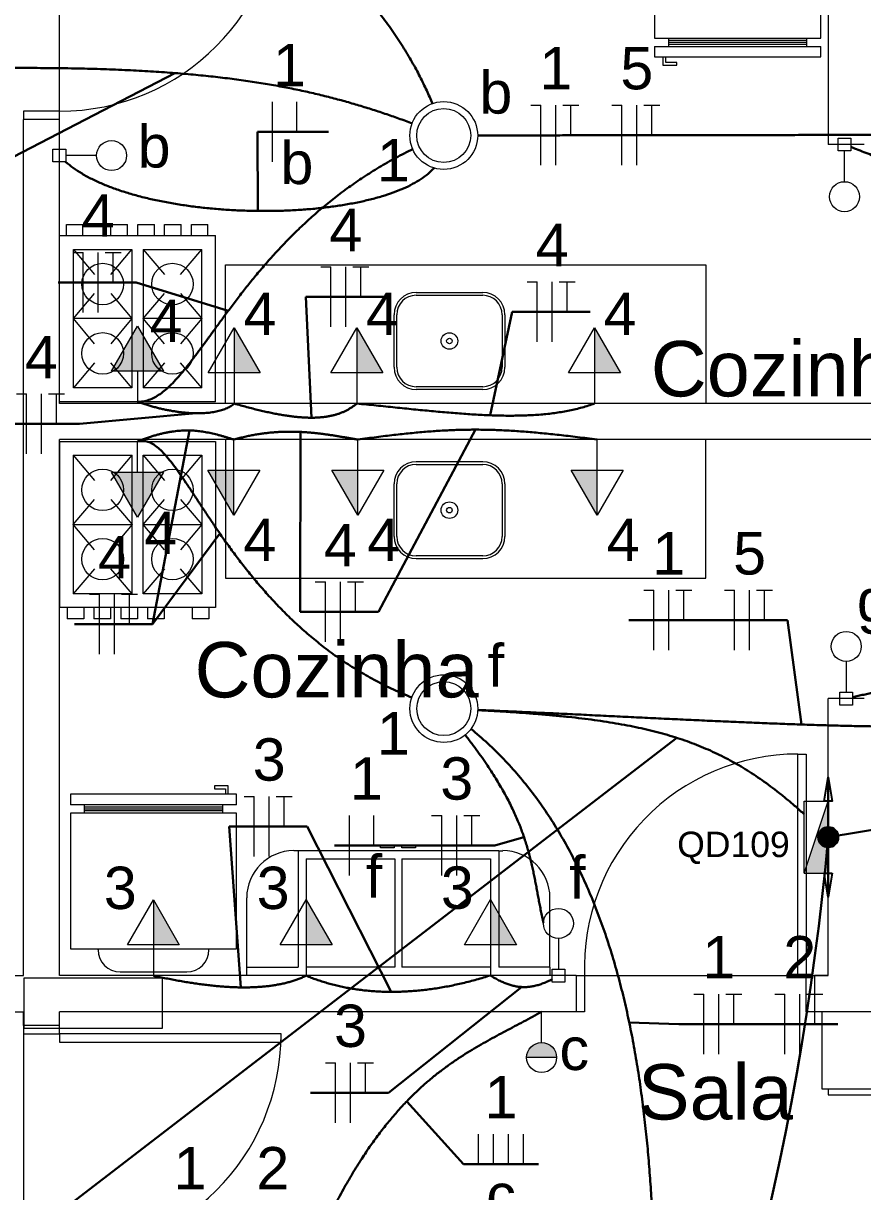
# Model space of a CAD drawing. Header units: inches. Extents: x -8.7 to 57.3, y -9.2 to 26.4.
# Drawn here: x 8.481 to 11.976, y 4.512 to 9.377 of the extents above; entities that cross this region are included whole.
import ezdxf
from ezdxf.enums import TextEntityAlignment as Align

# ---------------------------------------------------------------- set-up
doc = ezdxf.new("R2010")
doc.units = ezdxf.units.IN
doc.header["$MEASUREMENT"] = 0
for name, color, linetype, lineweight in [('BASE', 7, 'Continuous', 5), ('EL-Condutos', 8, 'Continuous', 30), ('EL-Fios', 1, 'Continuous', 20), ('EL-Pontos', 5, 'Continuous', 20), ('EL-Textos fios', 7, 'Continuous', 30), ('EL-Textos pontos', 7, 'Continuous', 30), ('MOVEIS', 253, 'Continuous', 20), ('P-SIMBOL', 5, 'Continuous', 20), ('TEXTO', 7, 'Continuous', 20)]:
    doc.layers.add(name, color=color, linetype=linetype, lineweight=lineweight)
doc.styles.add('Arial', font='arial.ttf')
doc.dimstyles.get("Standard").update_dxf_attribs({"dimtxt": 0.18, "dimasz": 0.18, "dimexe": 0.18, "dimexo": 0.0625, "dimgap": 0.09, "dimtad": 0, "dimtih": 1, "dimtoh": 1, "dimdec": 4, "dimzin": 0, "dimdsep": 46, "dimtxsty": 'Standard', "dimcen": 0.09, "dimadec": 0, "dimazin": 0, "dimtfac": 1, "dimtdec": 4, "dimtofl": 0, "dimtmove": 0, "dimatfit": 3, "dimfxl": 0, "dimtolj": 1, "dimtzin": 0, "dimarcsym": 0})

msp = doc.modelspace()

# ---------------------------------------------------------------- hatches: boundary and pattern name
at = {"layer": 'P-SIMBOL', "linetype": 'Continuous'}
for points in [[(9.0642, 7.929), (8.956, 8.1165), (8.8477, 7.929)], [(9.3589, 7.922), (9.3589, 8.1095), (9.4671, 7.922)], [(9.8687, 7.922), (9.8687, 8.1095), (9.9769, 7.922)], [(10.8583, 7.922), (10.8584, 8.1095), (10.9666, 7.922)], [(8.8477, 7.508), (8.956, 7.3205), (9.0642, 7.508)], [(9.3568, 7.516), (9.3568, 7.3285), (9.2486, 7.516)], [(9.8733, 7.516), (9.8733, 7.3285), (9.765, 7.516)], [(10.8699, 7.516), (10.8699, 7.3285), (10.7617, 7.516)], [(11.7324, 5.8378), (11.8323, 5.8378), (11.8323, 6.1387)], [(9.0218, 5.5395), (9.0218, 5.727), (9.13, 5.5395)], [(9.6582, 5.5395), (9.6582, 5.727), (9.7665, 5.5395)], [(10.4253, 5.5405), (10.4253, 5.728), (10.5335, 5.5405)], [(10.5762, 5.0705), (10.6387, 5.0705), (10.6387, 5.133), (10.629, 5.1325), (10.612, 5.127), (10.6015, 5.121), (10.5936, 5.114), (10.5855, 5.1035), (10.5794, 5.0905), (10.5765, 5.0775), (10.5767, 5.0705)], [(10.7012, 5.0705), (10.6387, 5.0705), (10.6387, 5.133), (10.6484, 5.1325), (10.6653, 5.127), (10.6758, 5.121), (10.6838, 5.114), (10.6918, 5.1035), (10.698, 5.0905), (10.7008, 5.0775), (10.7006, 5.0705)]]:
    msp.add_hatch(color=256, dxfattribs=at).paths.add_polyline_path(points)

# ---------------------------------------------------------------- linework, layer by layer
at = {"layer": 'BASE'}
for p, q in [((11.8323, 10.027), (11.8323, 8.873)), ((8.6308, 9.0115), (8.6308, 9.9345)), ((8.4808, 5.4115), (8.4808, 8.977)), ((8.6308, 8.977), (8.4808, 8.977)), ((8.6308, 7.794), (8.6308, 8.977)), ((11.9823, 8.873), (11.8323, 8.873)), ((13.5977, 7.794), (8.6308, 7.794)), ((8.6308, 5.4115), (8.6308, 7.644)), ((13.5977, 7.644), (8.6308, 7.644)), ((11.8323, 5.4115), (11.8323, 6.5655)), ((11.9823, 6.5655), (11.8323, 6.5655)), ((6.4443, 5.4115), (8.4808, 5.4115)), ((10.7822, 5.4115), (8.6308, 5.4115)), ((10.7822, 5.4115), (10.7822, 5.2615)), ((10.8172, 5.4115), (11.8323, 5.4115)), ((11.8323, 5.4115), (11.7747, 5.4115)), ((11.7747, 5.4115), (11.7747, 5.2615)), ((6.4443, 5.2615), (8.4808, 5.2615)), ((8.4808, 5.204), (8.4808, 5.2615)), ((8.6308, 5.204), (8.6308, 5.2615)), ((10.7822, 5.2615), (8.6308, 5.2615)), ((13.5977, 5.2615), (11.7747, 5.2615)), ((8.4808, 5.204), (8.4808, 4.2115)), ((8.6308, 5.204), (8.4808, 5.204))]:
    msp.add_line(p, q, dxfattribs=at)
at = {"layer": 'BASE', "linetype": 'Continuous'}
msp.add_line((10.7822, 5.4115), (10.8172, 5.4115), dxfattribs=at)
for points in [[(8.6308, 8.977), (8.6308, 9.0115), (8.4808, 9.0115), (8.4808, 8.977)], [(10.7822, 5.4115), (10.8172, 5.4115), (10.8172, 5.2615), (10.7822, 5.2615)], [(11.7747, 5.2615), (11.7402, 5.2615), (11.7402, 5.4115), (11.7747, 5.4115)], [(8.4808, 5.204), (8.4808, 5.1695), (8.6308, 5.1695), (8.6308, 5.204)]]:
    msp.add_lwpolyline(points, dxfattribs=at)
for points in [[(11.7402, 5.4115), (11.7058, 5.4115), (11.7058, 6.3345), (11.7402, 6.3345), (11.7402, 5.4115), (11.7402, 5.4115)], [(8.6308, 5.1695), (8.6308, 5.1345), (9.5538, 5.1345), (9.5538, 5.1695), (8.6308, 5.1695), (8.6308, 5.1695)]]:
    msp.add_lwpolyline(points, close=True, dxfattribs=at)
at = {"layer": 'BASE'}
msp.add_lwpolyline([(9.0597, 5.1935), (9.0597, 5.2975), (9.0597, 5.401), (8.7713, 5.401), (8.4827, 5.401), (8.4827, 5.2975), (8.4827, 5.1935), (8.7713, 5.1935), (9.0597, 5.1935), (9.0597, 5.1935)], close=True, dxfattribs=at)
at = {"layer": 'BASE', "linetype": 'Continuous'}
for centre, radius, start, end in [((8.6308, 9.9345), 0.923, 270, 0), ((11.7058, 5.4455), 0.889, 90, 182.192), ((8.6308, 5.1695), 0.923, 270, 0)]:
    msp.add_arc(centre, radius, start, end, dxfattribs=at)
at = {"layer": 'EL-Condutos'}
for q in [(11.8323, 6.2382), (11.8323, 5.7382)]:
    msp.add_line((11.8323, 5.9882), q, dxfattribs=at)
at = {"layer": 'EL-Condutos', "const_width": 0.0417}
msp.add_lwpolyline([(11.8531, 5.9882, 1), (11.8114, 5.9882, 1)], format="xyb", close=True, dxfattribs=at)
msp.add_lwpolyline([(11.8531, 5.9882, 1), (11.8114, 5.9882, 1)], format="xyb", close=True, dxfattribs=at)
at = {"layer": 'EL-Condutos'}
msp.add_circle((11.8323, 5.9882), 0.0417, dxfattribs=at)
msp.add_circle((11.8323, 5.9882), 0.0417, dxfattribs=at)
at = {"layer": 'EL-Condutos', "linetype": 'Continuous'}
msp.add_arc((0.1546, 7.0477), 11.7256, 316.28885, 354.81711, dxfattribs=at)
for points in [[(9.2238, 9.9599), (9.2811, 9.9371), (9.3364, 9.913), (9.3896, 9.8876), (9.4408, 9.861), (9.49, 9.8334), (9.5373, 9.8048), (9.5827, 9.7752), (9.6263, 9.7448), (9.6681, 9.7137), (9.708, 9.6819), (9.7462, 9.6495), (9.7827, 9.6167), (9.8175, 9.5835), (9.8506, 9.55), (9.8821, 9.5162), (9.912, 9.4824), (9.9404, 9.4484), (9.9673, 9.4146), (9.9927, 9.3808), (10.0166, 9.3473), (10.0392, 9.3141), (10.0603, 9.2812), (10.0801, 9.2488), (10.0986, 9.217), (10.1159, 9.1859), (10.1318, 9.1555), (10.1466, 9.1259), (10.1602, 9.0972), (10.1727, 9.0695), (10.1841, 9.0429)], [(7.0791, 9.1413), (7.2649, 9.1519), (7.442, 9.1612), (7.6107, 9.1693), (7.7712, 9.1761), (7.9241, 9.1816), (8.0694, 9.1859), (8.2075, 9.189), (8.3388, 9.1909), (8.4635, 9.1916), (8.5819, 9.1911), (8.6944, 9.1895), (8.8012, 9.1868), (8.9026, 9.1829), (8.999, 9.1779), (9.0906, 9.1718), (9.1778, 9.1647), (9.2608, 9.1565), (9.3399, 9.1472), (9.4155, 9.137), (9.4879, 9.1257), (9.5573, 9.1134), (9.6241, 9.1002), (9.6885, 9.086), (9.751, 9.0708), (9.8116, 9.0547), (9.8709, 9.0377), (9.929, 9.0198), (9.9863, 9.001), (10.0431, 8.9814), (10.0996, 8.9609)], [(10.3736, 8.9104), (10.4786, 8.9106), (10.5775, 8.9107), (10.6705, 8.9109), (10.7583, 8.911), (10.8412, 8.9111), (10.9196, 8.9112), (10.9941, 8.9113), (11.0651, 8.9114), (11.1329, 8.9115), (11.1981, 8.9116), (11.2611, 8.9117), (11.3223, 8.9118), (11.3822, 8.9119), (11.4412, 8.9119), (11.4998, 8.912), (11.5584, 8.9121), (11.6174, 8.9122), (11.6773, 8.9123), (11.7385, 8.9124), (11.8015, 8.9124), (11.8667, 8.9125), (11.9345, 8.9126), (12.0055, 8.9127), (12.08, 8.9128), (12.1584, 8.9129), (12.2413, 8.9131), (12.3291, 8.9132), (12.4221, 8.9133), (12.521, 8.9135), (12.626, 8.9136)], [(12.7427, 8.7748), (12.7311, 8.7581), (12.7176, 8.7435), (12.7024, 8.7309), (12.6854, 8.7202), (12.6668, 8.7113), (12.6466, 8.7042), (12.625, 8.6988), (12.6021, 8.695), (12.5778, 8.6927), (12.5524, 8.6919), (12.5258, 8.6924), (12.4982, 8.6942), (12.4697, 8.6973), (12.4404, 8.7015), (12.4103, 8.7068), (12.3795, 8.7131), (12.3481, 8.7203), (12.3162, 8.7283), (12.2839, 8.7371), (12.2513, 8.7466), (12.2184, 8.7567), (12.1854, 8.7673), (12.1523, 8.7784), (12.1193, 8.7899), (12.0863, 8.8017), (12.0535, 8.8138), (12.021, 8.826), (11.9889, 8.8382), (11.9572, 8.8505), (11.9261, 8.8627)], [(10.1031, 8.8541), (10.0308, 8.817), (9.9621, 8.7779), (9.8971, 8.737), (9.8354, 8.6945), (9.777, 8.6507), (9.7217, 8.6058), (9.6694, 8.56), (9.62, 8.5136), (9.5732, 8.4668), (9.529, 8.4197), (9.4872, 8.3728), (9.4477, 8.3261), (9.4102, 8.28), (9.3748, 8.2346), (9.3411, 8.1902), (9.3091, 8.147), (9.2787, 8.1053), (9.2496, 8.0652), (9.2218, 8.0271), (9.1951, 7.9912), (9.1693, 7.9576), (9.1443, 7.9266), (9.12, 7.8985), (9.0962, 7.8734), (9.0727, 7.8517), (9.0495, 7.8336), (9.0264, 7.8192), (9.0032, 7.8088), (8.9798, 7.8027), (8.956, 7.801)], [(10.1907, 8.7748), (10.1659, 8.7509), (10.136, 8.7288), (10.1016, 8.7083), (10.0629, 8.6896), (10.0202, 8.6726), (9.974, 8.6573), (9.9245, 8.6437), (9.872, 8.6318), (9.817, 8.6216), (9.7597, 8.6131), (9.7005, 8.6063), (9.6397, 8.6012), (9.5776, 8.5978), (9.5146, 8.5961), (9.4511, 8.5961), (9.3872, 8.5979), (9.3235, 8.6013), (9.2602, 8.6064), (9.1977, 8.6133), (9.1363, 8.6218), (9.0763, 8.632), (9.0181, 8.644), (8.9619, 8.6576), (8.9083, 8.673), (8.8573, 8.69), (8.8096, 8.7088), (8.7652, 8.7292), (8.7247, 8.7514), (8.6882, 8.7752), (8.6562, 8.8008)], [(8.956, 7.801), (8.9737, 7.795), (8.9912, 7.7894), (9.0087, 7.7842), (9.026, 7.7794), (9.0431, 7.775), (9.06, 7.7711), (9.0767, 7.7675), (9.0932, 7.7644), (9.1095, 7.7616), (9.1254, 7.7593), (9.1411, 7.7573), (9.1565, 7.7558), (9.1716, 7.7546), (9.1863, 7.7538), (9.2006, 7.7535), (9.2146, 7.7535), (9.2281, 7.7539), (9.2413, 7.7547), (9.254, 7.7559), (9.2662, 7.7575), (9.278, 7.7594), (9.2892, 7.7617), (9.2999, 7.7645), (9.3101, 7.7676), (9.3198, 7.771), (9.3288, 7.7749), (9.3373, 7.7791), (9.3451, 7.7837), (9.3523, 7.7887), (9.3589, 7.794)], [(9.3589, 7.794), (9.3855, 7.7864), (9.4113, 7.7793), (9.4364, 7.7728), (9.4606, 7.7668), (9.4841, 7.7613), (9.5069, 7.7563), (9.5289, 7.7518), (9.5502, 7.7479), (9.5707, 7.7445), (9.5906, 7.7416), (9.6099, 7.7393), (9.6284, 7.7374), (9.6464, 7.7361), (9.6637, 7.7353), (9.6803, 7.7351), (9.6965, 7.7353), (9.712, 7.7361), (9.7269, 7.7374), (9.7414, 7.7393), (9.7553, 7.7416), (9.7686, 7.7445), (9.7815, 7.7479), (9.7939, 7.7518), (9.8059, 7.7563), (9.8174, 7.7613), (9.8284, 7.7668), (9.8391, 7.7728), (9.8493, 7.7793), (9.8592, 7.7864), (9.8687, 7.794)], [(9.8687, 7.794), (9.9094, 7.79), (9.9496, 7.7859), (9.9893, 7.7818), (10.0285, 7.7778), (10.0672, 7.7738), (10.1053, 7.7699), (10.1429, 7.7662), (10.1799, 7.7626), (10.2165, 7.7593), (10.2525, 7.7561), (10.2879, 7.7533), (10.3228, 7.7507), (10.3572, 7.7485), (10.3911, 7.7466), (10.4244, 7.7451), (10.4571, 7.7441), (10.4894, 7.7435), (10.521, 7.7435), (10.5522, 7.7439), (10.5828, 7.745), (10.6128, 7.7466), (10.6423, 7.7489), (10.6713, 7.7518), (10.6996, 7.7555), (10.7275, 7.7599), (10.7548, 7.765), (10.7815, 7.771), (10.8077, 7.7778), (10.8333, 7.7854), (10.8584, 7.794)], [(8.956, 7.636), (8.9731, 7.6426), (8.9897, 7.6487), (9.0058, 7.6542), (9.0215, 7.6592), (9.0368, 7.6636), (9.0516, 7.6676), (9.0661, 7.671), (9.0803, 7.6739), (9.0941, 7.6763), (9.1076, 7.6783), (9.1209, 7.6799), (9.1339, 7.681), (9.1467, 7.6817), (9.1594, 7.682), (9.1718, 7.6819), (9.1841, 7.6815), (9.1964, 7.6807), (9.2085, 7.6795), (9.2206, 7.678), (9.2326, 7.6762), (9.2446, 7.6741), (9.2567, 7.6717), (9.2688, 7.6691), (9.2809, 7.6661), (9.2932, 7.663), (9.3056, 7.6596), (9.3181, 7.656), (9.3308, 7.6522), (9.3437, 7.6482), (9.3568, 7.644)], [(10.0972, 6.5705), (10.0213, 6.6033), (9.9494, 6.6392), (9.8812, 6.6778), (9.8166, 6.7188), (9.7556, 6.7619), (9.6978, 6.8068), (9.6433, 6.8532), (9.5919, 6.9009), (9.5434, 6.9494), (9.4977, 6.9986), (9.4546, 7.048), (9.4141, 7.0974), (9.3759, 7.1464), (9.34, 7.1949), (9.3061, 7.2424), (9.2743, 7.2887), (9.2442, 7.3334), (9.2158, 7.3763), (9.189, 7.4171), (9.1636, 7.4554), (9.1394, 7.4909), (9.1164, 7.5233), (9.0944, 7.5524), (9.0732, 7.5778), (9.0527, 7.5993), (9.0328, 7.6164), (9.0133, 7.629), (8.9941, 7.6366), (8.975, 7.6391), (8.956, 7.636)], [(9.3568, 7.644), (9.3775, 7.6495), (9.3978, 7.6545), (9.4177, 7.6589), (9.4373, 7.6627), (9.4565, 7.6661), (9.4755, 7.6689), (9.4941, 7.6713), (9.5125, 7.6732), (9.5306, 7.6747), (9.5485, 7.6758), (9.5661, 7.6765), (9.5835, 7.6768), (9.6006, 7.6768), (9.6176, 7.6765), (9.6344, 7.6758), (9.651, 7.6749), (9.6674, 7.6737), (9.6838, 7.6723), (9.6999, 7.6706), (9.716, 7.6688), (9.732, 7.6668), (9.7478, 7.6646), (9.7636, 7.6623), (9.7794, 7.6598), (9.7951, 7.6573), (9.8107, 7.6547), (9.8263, 7.6521), (9.842, 7.6494), (9.8576, 7.6467), (9.8733, 7.644)], [(9.8733, 7.644), (9.913, 7.6493), (9.9512, 7.6543), (9.988, 7.6589), (10.0236, 7.6631), (10.058, 7.6669), (10.0914, 7.6704), (10.1238, 7.6736), (10.1555, 7.6763), (10.1864, 7.6787), (10.2167, 7.6807), (10.2465, 7.6824), (10.2759, 7.6837), (10.3051, 7.6846), (10.3342, 7.6851), (10.3632, 7.6853), (10.3922, 7.6851), (10.4215, 7.6846), (10.4511, 7.6837), (10.481, 7.6824), (10.5115, 7.6807), (10.5427, 7.6787), (10.5745, 7.6763), (10.6073, 7.6736), (10.641, 7.6704), (10.6758, 7.6669), (10.7118, 7.6631), (10.7491, 7.6589), (10.7878, 7.6543), (10.8281, 7.6493), (10.8699, 7.644)], [(12.6532, 6.5652), (12.6243, 6.5722), (12.5959, 6.5785), (12.5682, 6.5844), (12.541, 6.5897), (12.5144, 6.5944), (12.4883, 6.5987), (12.4626, 6.6025), (12.4374, 6.6057), (12.4126, 6.6085), (12.3882, 6.6108), (12.3641, 6.6127), (12.3404, 6.6141), (12.3169, 6.615), (12.2937, 6.6155), (12.2708, 6.6156), (12.248, 6.6152), (12.2255, 6.6145), (12.203, 6.6133), (12.1807, 6.6118), (12.1585, 6.6098), (12.1363, 6.6075), (12.1141, 6.6048), (12.092, 6.6018), (12.0698, 6.5984), (12.0475, 6.5947), (12.0251, 6.5907), (12.0026, 6.5863), (11.9799, 6.5816), (11.9571, 6.5766), (11.934, 6.5714)], [(10.3711, 6.5181), (10.4643, 6.5141), (10.5578, 6.5099), (10.6513, 6.5056), (10.7447, 6.5012), (10.8378, 6.4967), (10.9306, 6.4922), (11.0228, 6.4877), (11.1144, 6.4833), (11.2051, 6.479), (11.2949, 6.4748), (11.3835, 6.4708), (11.4708, 6.467), (11.5567, 6.4634), (11.6411, 6.4602), (11.7237, 6.4572), (11.8045, 6.4547), (11.8833, 6.4525), (11.9598, 6.4508), (12.0341, 6.4495), (12.106, 6.4488), (12.1752, 6.4487), (12.2417, 6.4491), (12.3053, 6.4502), (12.3658, 6.4519), (12.4231, 6.4544), (12.4772, 6.4576), (12.5277, 6.4616), (12.5746, 6.4665), (12.6177, 6.4722), (12.6568, 6.4788)], [(10.3726, 6.5172), (10.4417, 6.5134), (10.5083, 6.5093), (10.5724, 6.5049), (10.634, 6.5), (10.6934, 6.4948), (10.7506, 6.489), (10.8057, 6.4827), (10.8588, 6.4758), (10.9101, 6.4683), (10.9595, 6.4601), (11.0073, 6.4512), (11.0535, 6.4415), (11.0982, 6.4311), (11.1416, 6.4197), (11.1837, 6.4075), (11.2246, 6.3943), (11.2644, 6.3801), (11.3033, 6.3648), (11.3413, 6.3485), (11.3786, 6.3311), (11.4152, 6.3124), (11.4513, 6.2926), (11.4869, 6.2714), (11.5221, 6.249), (11.5571, 6.2252), (11.592, 6.1999), (11.6268, 6.1732), (11.6617, 6.145), (11.6967, 6.1153), (11.732, 6.084)], [(10.344, 6.44), (10.4147, 6.3783), (10.481, 6.3131), (10.543, 6.2444), (10.6007, 6.1726), (10.6545, 6.0977), (10.7043, 6.02), (10.7504, 5.9397), (10.7929, 5.8569), (10.832, 5.7718), (10.8677, 5.6846), (10.9003, 5.5955), (10.9299, 5.5047), (10.9566, 5.4123), (10.9806, 5.3187), (11.002, 5.2238), (11.021, 5.128), (11.0377, 5.0314), (11.0522, 4.9341), (11.0648, 4.8365), (11.0756, 4.7386), (11.0846, 4.6407), (11.0921, 4.5429), (11.0982, 4.4454), (11.103, 4.3485), (11.1067, 4.2522), (11.1094, 4.1569), (11.1114, 4.0626), (11.1126, 3.9695), (11.1133, 3.8779), (11.1136, 3.7879)], [(10.3207, 6.4138), (10.3477, 6.3783), (10.3729, 6.3441), (10.3963, 6.3111), (10.418, 6.2791), (10.438, 6.2482), (10.4566, 6.2182), (10.4737, 6.1892), (10.4894, 6.161), (10.5038, 6.1336), (10.517, 6.1069), (10.5291, 6.0809), (10.5401, 6.0555), (10.5501, 6.0306), (10.5592, 6.0063), (10.5675, 5.9823), (10.575, 5.9587), (10.5819, 5.9354), (10.5882, 5.9123), (10.5939, 5.8894), (10.5993, 5.8666), (10.6042, 5.8439), (10.609, 5.8211), (10.6135, 5.7983), (10.6179, 5.7753), (10.6222, 5.7521), (10.6266, 5.7286), (10.6312, 5.7049), (10.6359, 5.6807), (10.6409, 5.6561), (10.6462, 5.631)], [(9.0218, 5.4115), (9.0484, 5.4057), (9.0747, 5.4003), (9.1006, 5.3952), (9.1263, 5.3904), (9.1516, 5.386), (9.1767, 5.3819), (9.2013, 5.3782), (9.2256, 5.3749), (9.2496, 5.3719), (9.2732, 5.3694), (9.2964, 5.3672), (9.3193, 5.3654), (9.3418, 5.3641), (9.3638, 5.3632), (9.3855, 5.3626), (9.4068, 5.3626), (9.4277, 5.3629), (9.4481, 5.3638), (9.4681, 5.365), (9.4877, 5.3668), (9.5069, 5.369), (9.5256, 5.3717), (9.5438, 5.3749), (9.5616, 5.3785), (9.5789, 5.3827), (9.5958, 5.3874), (9.6121, 5.3926), (9.628, 5.3984), (9.6434, 5.4047), (9.6582, 5.4115)], [(10.4253, 5.4125), (10.3964, 5.4036), (10.3678, 5.3953), (10.3393, 5.3876), (10.311, 5.3806), (10.2828, 5.3741), (10.2549, 5.3684), (10.2271, 5.3632), (10.1995, 5.3587), (10.1722, 5.3547), (10.145, 5.3514), (10.1181, 5.3487), (10.0914, 5.3467), (10.0649, 5.3452), (10.0387, 5.3443), (10.0127, 5.3441), (9.987, 5.3444), (9.9616, 5.3454), (9.9364, 5.3469), (9.9115, 5.3491), (9.8869, 5.3518), (9.8626, 5.3552), (9.8386, 5.3591), (9.8149, 5.3636), (9.7915, 5.3687), (9.7684, 5.3744), (9.7457, 5.3807), (9.7233, 5.3875), (9.7013, 5.3949), (9.6796, 5.4029), (9.6582, 5.4115)], [(10.6825, 5.3968), (10.6731, 5.392), (10.6638, 5.3877), (10.6547, 5.3836), (10.6457, 5.38), (10.6368, 5.3767), (10.6281, 5.3738), (10.6195, 5.3713), (10.6109, 5.3692), (10.6025, 5.3674), (10.5941, 5.366), (10.5858, 5.3649), (10.5776, 5.3642), (10.5693, 5.3639), (10.5611, 5.3639), (10.553, 5.3643), (10.5448, 5.3651), (10.5366, 5.3662), (10.5285, 5.3676), (10.5203, 5.3695), (10.512, 5.3716), (10.5037, 5.3742), (10.4954, 5.377), (10.487, 5.3803), (10.4785, 5.3838), (10.4699, 5.3878), (10.4612, 5.392), (10.4524, 5.3966), (10.4435, 5.4016), (10.4344, 5.4069), (10.4253, 5.4125)], [(9.5021, 3.7828), (9.5416, 3.8983), (9.5809, 4.0067), (9.62, 4.1082), (9.659, 4.203), (9.6977, 4.2915), (9.7364, 4.374), (9.7748, 4.4506), (9.8131, 4.5218), (9.8513, 4.5877), (9.8894, 4.6487), (9.9273, 4.7051), (9.9651, 4.757), (10.0029, 4.8048), (10.0405, 4.8489), (10.0781, 4.8893), (10.1156, 4.9266), (10.153, 4.9608), (10.1904, 4.9923), (10.2278, 5.0214), (10.2651, 5.0484), (10.3024, 5.0734), (10.3397, 5.097), (10.377, 5.1192), (10.4143, 5.1403), (10.4516, 5.1608), (10.4889, 5.1807), (10.5263, 5.2005), (10.5637, 5.2204), (10.6011, 5.2406), (10.6387, 5.2615)]]:
    msp.add_spline(points, degree=3, dxfattribs=at)
at = {"layer": 'EL-Fios', "color": 5}
for p, q in [((9.518, 8.8001), (9.518, 9.0501)), ((9.6198, 8.9251), (9.6198, 9.0501)), ((10.5941, 9.037), (10.6358, 9.037)), ((10.6358, 8.787), (10.6358, 9.037)), ((10.6983, 8.787), (10.6983, 9.037)), ((10.7274, 9.037), (10.7942, 9.037)), ((10.7608, 8.912), (10.7608, 9.037)), ((10.9309, 9.037), (10.9726, 9.037)), ((10.9726, 8.787), (10.9726, 9.037)), ((11.0351, 8.787), (11.0351, 9.037)), ((11.0642, 9.037), (11.1309, 9.037)), ((11.0976, 8.912), (11.0976, 9.037)), ((8.6874, 8.4232), (8.729, 8.4232)), ((8.729, 8.1732), (8.729, 8.4232)), ((8.7915, 8.1732), (8.7915, 8.4232)), ((8.8207, 8.4232), (8.8873, 8.4232)), ((8.854, 8.2982), (8.854, 8.4232)), ((9.7189, 8.3631), (9.7606, 8.3631)), ((9.7606, 8.1131), (9.7606, 8.3631)), ((9.8231, 8.1131), (9.8231, 8.3631)), ((9.8522, 8.3631), (9.9189, 8.3631)), ((9.8856, 8.2381), (9.8856, 8.3631)), ((10.5786, 8.3006), (10.6203, 8.3006)), ((10.6203, 8.0506), (10.6203, 8.3006)), ((10.6828, 8.0506), (10.6828, 8.3006)), ((10.7119, 8.3006), (10.7786, 8.3006)), ((10.7453, 8.1756), (10.7453, 8.3006)), ((8.4513, 7.834), (8.493, 7.834)), ((8.493, 7.584), (8.493, 7.834)), ((8.5555, 7.584), (8.5555, 7.834)), ((8.5846, 7.834), (8.6513, 7.834)), ((8.618, 7.709), (8.618, 7.834)), ((9.6963, 7.0512), (9.738, 7.0512)), ((9.6963, 7.0512), (9.738, 7.0512)), ((9.738, 6.8012), (9.738, 7.0512)), ((9.738, 6.8012), (9.738, 7.0512)), ((9.8005, 6.8012), (9.8005, 7.0512)), ((9.8005, 6.8012), (9.8005, 7.0512)), ((9.8297, 7.0512), (9.8963, 7.0512)), ((9.8297, 7.0512), (9.8963, 7.0512)), ((9.863, 6.9262), (9.863, 7.0512)), ((9.863, 6.9262), (9.863, 7.0512)), ((11.0638, 7.0166), (11.1054, 7.0166)), ((11.1054, 6.7666), (11.1054, 7.0166)), ((11.1679, 6.7666), (11.1679, 7.0166)), ((11.1971, 7.0166), (11.2637, 7.0166)), ((11.2304, 6.8916), (11.2304, 7.0166)), ((11.4006, 7.0166), (11.4422, 7.0166)), ((11.4422, 6.7666), (11.4422, 7.0166)), ((11.5047, 6.7666), (11.5047, 7.0166)), ((11.5339, 7.0166), (11.6006, 7.0166)), ((11.5672, 6.8916), (11.5672, 7.0166)), ((8.7558, 7.0007), (8.7974, 7.0007)), ((8.7558, 7.0007), (8.7974, 7.0007)), ((8.7974, 6.7507), (8.7974, 7.0007)), ((8.7974, 6.7507), (8.7974, 7.0007)), ((8.8599, 6.7507), (8.8599, 7.0007)), ((8.8599, 6.7507), (8.8599, 7.0007)), ((8.8891, 7.0007), (8.9558, 7.0007)), ((8.8891, 7.0007), (8.9558, 7.0007)), ((8.9224, 6.8757), (8.9224, 7.0007)), ((8.9224, 6.8757), (8.9224, 7.0007)), ((9.4003, 6.1581), (9.442, 6.1581)), ((9.4003, 6.1581), (9.442, 6.1581)), ((9.442, 5.9081), (9.442, 6.1581)), ((9.442, 5.9081), (9.442, 6.1581)), ((9.5045, 5.9081), (9.5045, 6.1581)), ((9.5045, 5.9081), (9.5045, 6.1581)), ((9.5336, 6.1581), (9.6003, 6.1581)), ((9.5336, 6.1581), (9.6003, 6.1581)), ((9.567, 6.0331), (9.567, 6.1581)), ((9.567, 6.0331), (9.567, 6.1581)), ((9.8383, 5.8289), (9.8383, 6.0789)), ((9.9401, 5.9539), (9.9401, 6.0789)), ((10.1808, 6.0789), (10.2225, 6.0789)), ((10.2225, 5.8289), (10.2225, 6.0789)), ((10.285, 5.8289), (10.285, 6.0789)), ((10.3142, 6.0789), (10.3809, 6.0789)), ((10.3475, 5.9539), (10.3475, 6.0789)), ((11.2729, 5.3348), (11.3145, 5.3348)), ((11.3145, 5.0848), (11.3145, 5.3348)), ((11.377, 5.0848), (11.377, 5.3348)), ((11.4062, 5.3348), (11.4728, 5.3348)), ((11.4395, 5.2098), (11.4395, 5.3348)), ((11.6097, 5.3348), (11.6513, 5.3348)), ((11.6513, 5.0848), (11.6513, 5.3348)), ((11.7138, 5.0848), (11.7138, 5.3348)), ((11.743, 5.3348), (11.8096, 5.3348)), ((11.7763, 5.2098), (11.7763, 5.3348)), ((9.7384, 5.049), (9.78, 5.049)), ((9.78, 4.799), (9.78, 5.049)), ((9.8425, 4.799), (9.8425, 5.049)), ((9.8718, 5.049), (9.9384, 5.049)), ((9.905, 4.924), (9.905, 5.049)), ((10.3758, 4.6265), (10.3758, 4.7515)), ((10.4383, 4.6265), (10.4383, 4.7515)), ((10.5008, 4.6265), (10.5008, 4.7515)), ((10.5633, 4.6265), (10.5633, 4.7515))]:
    msp.add_line(p, q, dxfattribs=at)
at = {"layer": 'EL-Pontos', "linetype": 'Continuous'}
msp.add_circle((11.8323, 5.9882), 0.025, dxfattribs=at)
at = {"layer": 'EL-Textos fios'}
for p, q in [((9.1119, 9.1702), (8.3082, 8.7531)), ((9.4573, 8.596), (9.4555, 8.9251)), ((9.4555, 8.9251), (9.7506, 8.9251)), ((8.9498, 8.2982), (8.6249, 8.2982)), ((9.3337, 8.1802), (8.9498, 8.2982)), ((9.6803, 7.7351), (9.6564, 8.2381)), ((9.6564, 8.2381), (9.9814, 8.2381)), ((10.4244, 7.7451), (10.5161, 8.1756)), ((10.5161, 8.1756), (10.8411, 8.1756)), ((9.2006, 7.7535), (8.7138, 7.709)), ((8.7138, 7.709), (8.3888, 7.709)), ((9.1718, 7.6819), (9.0183, 6.8757)), ((9.6344, 7.6758), (9.6338, 6.9262)), ((10.3631, 7.6853), (9.9588, 6.9262)), ((9.2987, 7.2531), (9.0183, 6.8757)), ((9.6338, 6.9262), (9.9588, 6.9262)), ((9.9588, 6.9262), (9.6338, 6.9262)), ((9.0183, 6.8757), (8.6933, 6.8757)), ((9.0183, 6.8757), (8.6933, 6.8757)), ((11.6631, 6.8916), (11.0013, 6.8916)), ((11.7204, 6.4573), (11.6631, 6.8916)), ((11.2012, 6.402), (7.9951, 3.9381)), ((11.8323, 5.9882), (13.8528, 6.3283)), ((9.6628, 6.0331), (9.3378, 6.0331)), ((9.3855, 5.3626), (9.3378, 6.0331)), ((9.3378, 6.0331), (9.6628, 6.0331)), ((10.0128, 5.3441), (9.6628, 6.0331)), ((10.5653, 5.9888), (10.4434, 5.9539)), ((10.4434, 5.9539), (9.7758, 5.9539)), ((10.555, 5.3642), (10.0009, 4.924)), ((11.0035, 5.2168), (11.2104, 5.2098)), ((11.2104, 5.2098), (11.8721, 5.2098)), ((10.0009, 4.924), (9.6759, 4.924)), ((10.0768, 4.888), (10.3133, 4.6265)), ((10.3133, 4.6265), (10.6258, 4.6265))]:
    msp.add_line(p, q, dxfattribs=at)
at = {"layer": 'MOVEIS'}
for p, q in [((11.1092, 9.8815), (11.1092, 9.316)), ((11.8012, 9.316), (11.8012, 9.8815)), ((11.1092, 9.316), (11.8012, 9.316)), ((11.1668, 9.316), (11.1668, 9.2815)), ((11.1668, 9.307), (11.7438, 9.307)), ((11.1668, 9.299), (11.7438, 9.299)), ((11.7438, 9.2815), (11.7438, 9.316)), ((11.1092, 9.2815), (11.1092, 9.2375)), ((11.1092, 9.2815), (11.8012, 9.2815)), ((11.1668, 9.291), (11.7438, 9.291)), ((11.8012, 9.2375), (11.8012, 9.2815)), ((11.1092, 9.2375), (11.8012, 9.2375)), ((11.1438, 9.2375), (11.1438, 9.203)), ((11.1438, 9.203), (11.2012, 9.203)), ((11.1553, 9.2145), (11.1553, 9.2375)), ((11.2012, 9.2145), (11.1553, 9.2145)), ((11.2012, 9.203), (11.2012, 9.2145)), ((8.6598, 8.5395), (8.7287, 8.5395)), ((8.6598, 8.4935), (8.6598, 8.5395)), ((8.7287, 8.4935), (8.7287, 8.5395)), ((8.8453, 8.4935), (8.8453, 8.5395)), ((8.8453, 8.5395), (8.9147, 8.5395)), ((8.9147, 8.4935), (8.9147, 8.5395)), ((8.9567, 8.5395), (9.0263, 8.5395)), ((8.9567, 8.4935), (8.9567, 8.5395)), ((9.0263, 8.4935), (9.0263, 8.5395)), ((9.0687, 8.5395), (9.1378, 8.5395)), ((9.0687, 8.4935), (9.0687, 8.5395)), ((9.1378, 8.4935), (9.1378, 8.5395)), ((9.1803, 8.4935), (9.1803, 8.5395)), ((9.1803, 8.5395), (9.2492, 8.5395)), ((9.2492, 8.4935), (9.2492, 8.5395)), ((8.6308, 7.8015), (8.6308, 8.4935)), ((8.6308, 8.4935), (9.2812, 8.4935)), ((9.2812, 7.8015), (9.2812, 8.4935)), ((8.6888, 8.436), (8.9328, 8.436)), ((8.6888, 7.859), (8.6888, 8.436)), ((8.6888, 8.436), (8.7773, 8.3315)), ((8.8443, 8.3315), (8.9328, 8.436)), ((8.9328, 8.436), (8.9328, 7.859)), ((8.9793, 8.436), (8.9793, 7.859)), ((8.9793, 8.436), (9.2238, 8.436)), ((8.9793, 8.436), (9.0678, 8.3315)), ((9.1353, 8.3315), (9.2238, 8.436)), ((9.2238, 7.859), (9.2238, 8.436)), ((9.3228, 7.794), (9.3228, 8.371)), ((9.3228, 8.371), (11.3227, 8.371)), ((11.3227, 8.371), (11.3227, 7.794)), ((8.6888, 8.1475), (8.7773, 8.252)), ((8.8443, 8.252), (8.9328, 8.1475)), ((8.9793, 8.1475), (9.0678, 8.252)), ((9.1353, 8.252), (9.2238, 8.1475)), ((10.1163, 8.2565), (10.3933, 8.2565)), ((10.1163, 8.245), (10.3933, 8.245)), ((8.9328, 8.1475), (8.6888, 8.1475)), ((8.7773, 8.043), (8.6888, 8.1475)), ((8.9328, 8.1475), (8.8443, 8.043)), ((9.2238, 8.1475), (8.9793, 8.1475)), ((9.0678, 8.043), (8.9793, 8.1475)), ((9.2238, 8.1475), (9.1353, 8.043)), ((10.0243, 7.945), (10.0243, 8.164)), ((10.0358, 7.945), (10.0358, 8.164)), ((10.4742, 8.164), (10.4742, 7.945)), ((10.4857, 8.164), (10.4857, 7.945)), ((8.7773, 7.9635), (8.6888, 7.859)), ((8.9328, 7.859), (8.8443, 7.9635)), ((9.0678, 7.9635), (8.9793, 7.859)), ((9.2238, 7.859), (9.1353, 7.9635)), ((8.9328, 7.859), (8.6888, 7.859)), ((9.2238, 7.859), (8.9793, 7.859)), ((10.3933, 7.864), (10.1163, 7.864)), ((10.3933, 7.8525), (10.1163, 7.8525)), ((9.2812, 7.8015), (8.6308, 7.8015)), ((9.3228, 7.644), (9.3228, 7.0675)), ((11.3227, 7.0675), (11.3227, 7.644)), ((8.6308, 7.636), (9.2812, 7.636)), ((8.6308, 7.636), (8.6308, 6.944)), ((9.2812, 7.636), (9.2812, 6.944)), ((8.6883, 7.5785), (8.6883, 7.0015)), ((8.6883, 7.5785), (8.9333, 7.5785)), ((8.6883, 7.5785), (8.7773, 7.474)), ((8.8443, 7.474), (8.9333, 7.5785)), ((8.9333, 7.0015), (8.9333, 7.5785)), ((8.9793, 7.0015), (8.9793, 7.5785)), ((8.9793, 7.5785), (9.2238, 7.5785)), ((8.9793, 7.5785), (9.0678, 7.474)), ((9.1348, 7.474), (9.2238, 7.5785)), ((9.2238, 7.5785), (9.2238, 7.0015)), ((10.1163, 7.552), (10.3933, 7.552)), ((10.1163, 7.5405), (10.3933, 7.5405)), ((10.0243, 7.2405), (10.0243, 7.4595)), ((10.0358, 7.2405), (10.0358, 7.4595)), ((10.4742, 7.4595), (10.4742, 7.2405)), ((10.4857, 7.4595), (10.4857, 7.2405)), ((8.6883, 7.29), (8.7773, 7.3945)), ((8.8443, 7.3945), (8.9333, 7.29)), ((8.9793, 7.29), (9.0678, 7.3945)), ((9.1348, 7.3945), (9.2238, 7.29)), ((8.6883, 7.29), (8.9333, 7.29)), ((8.7773, 7.1855), (8.6883, 7.29)), ((8.9333, 7.29), (8.8443, 7.1855)), ((8.9793, 7.29), (9.2238, 7.29)), ((9.0678, 7.1855), (8.9793, 7.29)), ((9.2238, 7.29), (9.1348, 7.1855)), ((10.3933, 7.1595), (10.1163, 7.1595)), ((8.7773, 7.106), (8.6883, 7.0015)), ((8.9333, 7.0015), (8.8443, 7.106)), ((9.0678, 7.106), (8.9793, 7.0015)), ((9.2238, 7.0015), (9.1348, 7.106)), ((10.3933, 7.148), (10.1163, 7.148)), ((9.3228, 7.0675), (11.3227, 7.0675)), ((8.9333, 7.0015), (8.6883, 7.0015)), ((9.2238, 7.0015), (8.9793, 7.0015)), ((9.2812, 6.944), (8.6308, 6.944)), ((8.6628, 6.944), (8.6628, 6.8975)), ((8.7323, 6.944), (8.7323, 6.8975)), ((8.7743, 6.944), (8.7743, 6.8975)), ((8.8438, 6.944), (8.8438, 6.8975)), ((8.8857, 6.944), (8.8857, 6.8975)), ((8.9552, 6.944), (8.9552, 6.8975)), ((8.9977, 6.944), (8.9977, 6.8975)), ((9.0668, 6.944), (9.0668, 6.8975)), ((9.1833, 6.944), (9.1833, 6.8975)), ((9.2523, 6.944), (9.2523, 6.8975)), ((8.7323, 6.8975), (8.6628, 6.8975)), ((8.8438, 6.8975), (8.7743, 6.8975)), ((8.9552, 6.8975), (8.8857, 6.8975)), ((9.0668, 6.8975), (8.9977, 6.8975)), ((9.2523, 6.8975), (9.1833, 6.8975)), ((9.3338, 6.2015), (9.2763, 6.2015)), ((9.2763, 6.2015), (9.2763, 6.19)), ((9.2763, 6.19), (9.3223, 6.19)), ((9.3223, 6.19), (9.3223, 6.167)), ((9.3338, 6.167), (9.3338, 6.2015)), ((8.6762, 6.167), (8.6762, 6.123)), ((9.3682, 6.167), (8.6762, 6.167)), ((9.3682, 6.123), (9.3682, 6.167)), ((9.3682, 6.123), (8.6762, 6.123)), ((8.6762, 6.0885), (8.6762, 5.523)), ((9.3682, 6.0885), (8.6762, 6.0885)), ((8.7338, 6.123), (8.7338, 6.0885)), ((9.3108, 6.1135), (8.7338, 6.1135)), ((9.3108, 6.1055), (8.7338, 6.1055)), ((9.3108, 6.0975), (8.7338, 6.0975)), ((9.3108, 6.0885), (9.3108, 6.123)), ((9.3682, 5.523), (9.3682, 6.0885)), ((9.6242, 5.932), (9.6067, 5.932)), ((10.4603, 5.932), (9.6242, 5.932)), ((9.6242, 5.932), (9.6242, 5.4475)), ((9.6587, 5.8975), (9.6587, 5.4475)), ((9.6587, 5.8975), (10.0277, 5.8975)), ((10.0277, 5.8975), (10.0277, 5.4475)), ((10.0563, 5.8975), (10.0563, 5.4475)), ((10.0563, 5.8975), (10.4253, 5.8975)), ((10.4253, 5.8975), (10.4253, 5.4475)), ((10.4603, 5.932), (10.4603, 5.4475)), ((10.4603, 5.932), (10.4772, 5.932)), ((9.4108, 5.4475), (9.4108, 5.736)), ((10.6732, 5.4475), (10.6732, 5.736)), ((8.6762, 5.523), (9.3682, 5.523)), ((8.7912, 5.523), (8.7912, 5.5195)), ((9.2528, 5.5195), (9.2528, 5.523)), ((8.8838, 5.4275), (9.1608, 5.4275)), ((9.4108, 5.413), (9.4108, 5.4475)), ((9.4108, 5.4475), (9.6242, 5.4475)), ((9.4108, 5.413), (10.6732, 5.413)), ((10.0277, 5.4475), (9.6587, 5.4475)), ((10.4253, 5.4475), (10.0563, 5.4475)), ((10.6732, 5.4475), (10.4603, 5.4475)), ((10.6732, 5.4475), (10.6732, 5.413)), ((11.8072, 4.9395), (11.8072, 5.2625)), ((12.2517, 4.9395), (11.8072, 4.9395)), ((12.2272, 4.9395), (11.8317, 4.9395)), ((11.8317, 4.9395), (11.8317, 4.9155)), ((11.8317, 4.9155), (12.2272, 4.9155))]:
    msp.add_line(p, q, dxfattribs=at)
for points in [[(9.9672, 5.9435), (9.9672, 5.955), (10.0247, 5.955), (10.0247, 5.9435), (9.9672, 5.9435), (9.9672, 5.9435)], [(10.0563, 5.9435), (10.0563, 5.955), (10.1137, 5.955), (10.1137, 5.9435), (10.0563, 5.9435), (10.0563, 5.9435)]]:
    msp.add_lwpolyline(points, close=True, dxfattribs=at)
for centre, radius in [((8.8108, 8.2915), 0.0865), ((9.1013, 8.2915), 0.0865), ((8.8108, 8.003), 0.0865), ((9.1013, 8.003), 0.0865), ((10.2547, 8.0545), 0.0346), ((10.2547, 8.0545), 0.0115), ((8.8108, 7.4345), 0.0865), ((9.1013, 7.4345), 0.0865), ((10.2547, 7.35), 0.0346), ((10.2547, 7.35), 0.0115), ((8.8108, 7.146), 0.0865), ((9.1013, 7.146), 0.0865)]:
    msp.add_circle(centre, radius, dxfattribs=at)
for centre, radius, start, end in [((10.1163, 8.164), 0.0923, 90, 180), ((10.1163, 8.164), 0.0808, 90, 180), ((10.3933, 8.164), 0.0923, 0, 90), ((10.3933, 8.164), 0.0808, 0, 90), ((10.1163, 7.945), 0.0923, 180, 270), ((10.1163, 7.945), 0.0808, 180, 270), ((10.3933, 7.945), 0.0923, 270, 0), ((10.3933, 7.945), 0.0808, 270, 0), ((10.1163, 7.4595), 0.0923, 90, 180), ((10.3933, 7.4595), 0.0923, 0, 90), ((10.1163, 7.4595), 0.0808, 90, 180), ((10.3933, 7.4595), 0.0808, 0, 90), ((10.1163, 7.2405), 0.0923, 180, 270), ((10.1163, 7.2405), 0.0808, 180, 270), ((10.3933, 7.2405), 0.0923, 270, 0), ((10.3933, 7.2405), 0.0808, 270, 0), ((9.6067, 5.736), 0.1961, 90, 180), ((10.4772, 5.736), 0.1961, 0, 90), ((8.8838, 5.5195), 0.0923, 180, 270), ((9.1608, 5.5195), 0.0923, 270, 0)]:
    msp.add_arc(centre, radius, start, end, dxfattribs=at)
at = {"layer": 'P-SIMBOL'}
for p, q in [((11.8735, 8.8995), (11.9265, 8.8995)), ((11.8735, 8.8465), (11.8735, 8.8995)), ((11.9265, 8.8995), (11.9265, 8.8465)), ((8.6037, 8.8002), (8.6037, 8.8532)), ((8.6037, 8.8532), (8.6568, 8.8532)), ((8.6568, 8.8532), (8.6568, 8.8002)), ((8.7852, 8.8267), (8.6568, 8.8267)), ((11.9265, 8.8465), (11.8735, 8.8465)), ((11.9, 8.718), (11.9, 8.8465)), ((8.6568, 8.8002), (8.6037, 8.8002)), ((8.8477, 7.929), (8.956, 8.1165)), ((8.956, 8.1165), (9.0642, 7.929)), ((9.2506, 7.922), (9.3589, 8.1095)), ((9.3589, 8.1095), (9.3589, 7.922)), ((9.3589, 8.1095), (9.4671, 7.922)), ((9.7604, 7.922), (9.8687, 8.1095)), ((9.8687, 8.1095), (9.8687, 7.922)), ((9.8687, 8.1095), (9.9769, 7.922)), ((10.7501, 7.922), (10.8584, 8.1095)), ((10.8584, 8.1095), (10.8584, 7.922)), ((10.8584, 8.1095), (10.9666, 7.922)), ((9.0642, 7.929), (8.8477, 7.929)), ((8.956, 7.929), (8.956, 7.801)), ((9.4671, 7.922), (9.2506, 7.922)), ((9.3589, 7.922), (9.3589, 7.794)), ((9.9769, 7.922), (9.7604, 7.922)), ((9.8687, 7.922), (9.8687, 7.794)), ((10.9666, 7.922), (10.7501, 7.922)), ((10.8584, 7.922), (10.8584, 7.794)), ((9.3568, 7.516), (9.3568, 7.644)), ((9.8733, 7.516), (9.8733, 7.644)), ((10.8699, 7.516), (10.8699, 7.644)), ((8.956, 7.508), (8.956, 7.636)), ((8.956, 7.3205), (8.8477, 7.508)), ((8.8477, 7.508), (9.0642, 7.508)), ((9.0642, 7.508), (8.956, 7.3205)), ((9.3568, 7.3285), (9.2486, 7.516)), ((9.2486, 7.516), (9.4651, 7.516)), ((9.3568, 7.3285), (9.3568, 7.516)), ((9.4651, 7.516), (9.3568, 7.3285)), ((9.8733, 7.3285), (9.765, 7.516)), ((9.765, 7.516), (9.9815, 7.516)), ((9.8733, 7.3285), (9.8733, 7.516)), ((9.9815, 7.516), (9.8733, 7.3285)), ((10.8699, 7.3285), (10.7617, 7.516)), ((10.7617, 7.516), (10.9782, 7.516)), ((10.8699, 7.3285), (10.8699, 7.516)), ((10.9782, 7.516), (10.8699, 7.3285)), ((11.9072, 6.72), (11.9072, 6.5915)), ((11.8808, 6.5915), (11.9337, 6.5915)), ((11.8808, 6.5385), (11.8808, 6.5915)), ((11.9337, 6.5915), (11.9337, 6.5385)), ((11.9337, 6.5385), (11.8808, 6.5385)), ((11.7324, 5.8378), (11.7324, 6.1387)), ((11.7324, 6.1387), (11.8323, 6.1387)), ((11.7324, 5.8378), (11.8323, 6.1387)), ((11.8323, 5.8378), (11.8323, 6.1387)), ((11.7324, 5.8378), (11.8323, 5.8378)), ((8.9135, 5.5395), (9.0218, 5.727)), ((9.0218, 5.727), (9.0218, 5.5395)), ((9.0218, 5.727), (9.13, 5.5395)), ((9.55, 5.5395), (9.6582, 5.727)), ((9.6582, 5.727), (9.6582, 5.5395)), ((9.6582, 5.727), (9.7665, 5.5395)), ((10.317, 5.5405), (10.4253, 5.728)), ((10.4253, 5.728), (10.4253, 5.5405)), ((10.4253, 5.728), (10.5335, 5.5405)), ((10.7087, 5.5665), (10.7087, 5.438)), ((9.13, 5.5395), (8.9135, 5.5395)), ((9.0218, 5.5395), (9.0218, 5.4115)), ((9.7665, 5.5395), (9.55, 5.5395)), ((9.6582, 5.5395), (9.6582, 5.4115)), ((10.5335, 5.5405), (10.317, 5.5405)), ((10.4253, 5.5405), (10.4253, 5.4125)), ((10.6822, 5.438), (10.7353, 5.438)), ((10.6822, 5.385), (10.6822, 5.438)), ((10.7353, 5.438), (10.7353, 5.385)), ((10.7353, 5.385), (10.6822, 5.385)), ((10.6387, 5.133), (10.6387, 5.2615)), ((10.7012, 5.0705), (10.5762, 5.0705))]:
    msp.add_line(p, q, dxfattribs=at)
for centre, radius in [((10.2312, 8.9102), 0.1412), ((10.2312, 8.9102), 0.1125), ((8.8477, 8.8267), 0.0625), ((11.9, 8.6555), 0.0625), ((11.9072, 6.7825), 0.0625), ((10.2315, 6.5237), 0.1412), ((10.2315, 6.5237), 0.1125), ((10.7087, 5.629), 0.0625), ((10.6387, 5.0705), 0.0625)]:
    msp.add_circle(centre, radius, dxfattribs=at)

# ---------------------------------------------------------------- texts
at = {"layer": 'EL-Textos fios', "style": 'Arial'}
for s, p in [('1', (9.5888, 9.0625)), ('1', (10.6982, 9.0495)), ('5', (11.0352, 9.0495)), ('b', (9.6197, 8.655)), ('4', (8.7918, 8.4355)), ('4', (9.8232, 8.3755)), ('4', (10.6828, 8.313)), ('4', (8.5553, 7.8465)), ('4', (9.8003, 7.0635)), ('4', (9.8003, 7.0635)), ('1', (11.1677, 7.029)), ('5', (11.5047, 7.029)), ('4', (8.8598, 7.013)), ('4', (8.8598, 7.013)), ('3', (9.5043, 6.1705)), ('3', (9.5043, 6.1705)), ('1', (9.9087, 6.0915)), ('3', (10.2852, 6.0915)), ('f', (9.9402, 5.684)), ('1', (11.3767, 5.347)), ('2', (11.7137, 5.347)), ('3', (9.8428, 5.0615)), ('1', (10.4697, 4.764)), ('1', (9.1743, 4.4685)), ('2', (9.5192, 4.4685)), ('c', (10.4697, 4.3565))]:
    msp.add_text(s, height=0.1765, dxfattribs=at).set_placement(p, align=Align.BOTTOM_CENTER)
at = {"layer": 'EL-Textos pontos', "style": 'Arial'}
for s, p in [('b', (10.4482, 8.9485)), ('1', (10.0213, 8.666)), ('4', (9.0747, 7.997)), ('4', (9.4657, 8.0265)), ('4', (9.9752, 8.0265)), ('4', (10.9652, 8.0265)), ('4', (9.0523, 7.1145)), ('4', (9.4652, 7.0855)), ('4', (9.9812, 7.0855)), ('4', (10.9782, 7.0855)), ('f', (10.4482, 6.562)), ('1', (10.0213, 6.2795)), ('3', (8.8842, 5.636)), ('3', (9.5207, 5.636)), ('3', (10.2878, 5.637))]:
    msp.add_text(s, height=0.1765, dxfattribs=at).set_placement(p, align=Align.BOTTOM_CENTER)
for s, height, p in [('b', 0.1765, (8.9563, 8.724)), ('g', 0.1765, (11.9518, 6.833)), ('QD109', 0.1059, (11.2033, 5.8735)), ('f', 0.1765, (10.7532, 5.6795))]:
    msp.add_text(s, height=height, dxfattribs=at).set_placement(p, align=Align.BOTTOM_LEFT)
msp.add_text('c', height=0.1765, dxfattribs=at).set_placement((10.8362, 4.9655), align=Align.BOTTOM_RIGHT)
at = {"layer": 'TEXTO', "style": 'Arial'}
for s, p in [('Cozinha', (11.6847, 7.7545)), ('Cozinha', (9.7847, 6.501)), ('Sala', (11.3623, 4.7431))]:
    msp.add_text(s, height=0.23076, dxfattribs=at).set_placement(p, align=Align.BOTTOM_CENTER)

# ---------------------------------------------------------------- leaders
at = {"layer": 'EL-Condutos'}
for points in [[(11.8323, 6.2382), (11.8323, 5.9882)], [(11.8323, 5.7382), (11.8323, 5.9882)]]:
    msp.add_leader(points, dimstyle='Standard', override={"dimasz": 0.1, "dimldrblk": 'Closed'}, dxfattribs=at)

doc.saveas('drawing.dxf')
